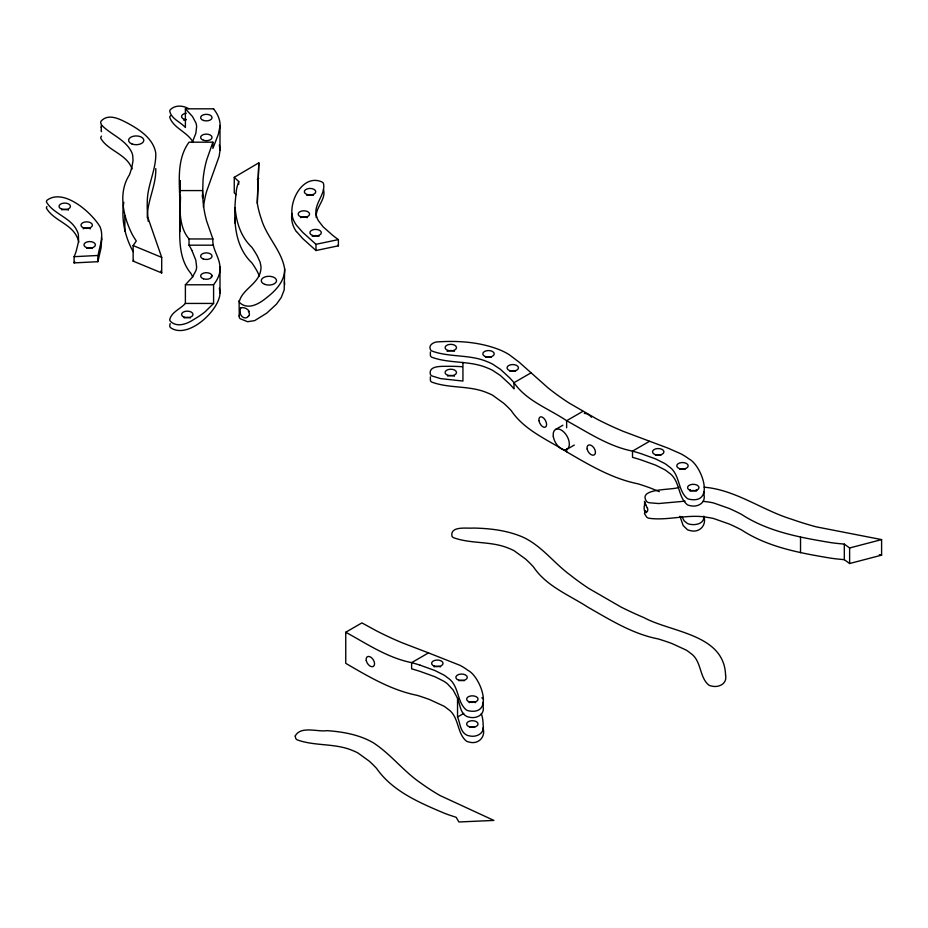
<?xml version="1.0" encoding="UTF-8"?>
<svg xmlns="http://www.w3.org/2000/svg" width="928" height="928" viewBox="0 0 928 928"><rect width="100%" height="100%" fill="white"/><g stroke="black" fill="none" stroke-linecap="round" stroke-linejoin="round"><path stroke-width="1.39" d="M179.672 214.391C180.067 234.366 177.167 257.079 190.948 273.435A194.138 112.091 0 0 1 192.734 277.078M179.672 196.794L179.684 194.729L179.719 214.02M202.536 198.058L202.582 194.729L202.71 198.024M179.707 216.085C181.47 191.562 173.71 163.212 189.034 142.181L212.895 142.181L212.895 148.41L218.242 134.606L219.936 126.73M179.707 216.34L179.707 217.222L179.672 215.621M179.672 221.676L180.542 196.852M259.469 275.987L257.392 271.718A189.509 109.411 0 0 0 251.894 262.902C232.406 244.192 233.415 214.229 236.547 189.266A137.274 79.251 0 0 1 237.429 185.612L238.716 181.517L234.262 177.318L258.831 162.829L257.358 203.383M235.097 223.207L235.213 217.802M258.831 162.829L257.218 202.664A245.885 141.961 0 0 0 261.232 218.614C266.313 236.675 281.706 250.409 284.676 269.039C284.85 281.126 275.697 290.65 266.754 297.586C259.759 303.421 248.75 310.207 240.248 303.201A8.433 4.86 0 0 1 239.273 301.728C242.08 289.292 259.005 283.759 260.78 269.99A43.813 25.3 0 0 0 260.965 266.417L260.095 262.125L257.392 256.163A189.509 109.411 0 0 0 251.894 247.347C240.932 237 236.338 222.488 235.097 207.663M284.676 269.039L284.177 290L281.23 297.528L276.428 304.222L266.754 313.13L254.69 320.612L247.579 321.714L240.248 318.756A8.433 4.86 0 0 1 239.273 317.283L239.088 300.556M219.994 268.099L219.994 292.981C219.866 309.871 187.92 340.112 170.45 327.584A8.433 4.86 0 0 1 169.708 326.064L170.149 323.594M316.193 217.5C315.23 207.408 326.679 198.998 323.385 189.382M420.117 665.179L434.814 670.48L443.851 675.016A43.813 25.3 0 0 1 447.679 677.823C459.406 685.235 456.518 702.171 466.552 710.117A8.433 4.86 0 0 0 468.942 710.894C494.821 715.534 480.472 676.384 467.921 670.364A62.721 36.215 0 0 0 460.021 665.341L428.504 652.894L411.626 662.638L411.626 668.856A144.06 83.172 0 0 1 420.117 671.408L434.814 676.698L443.851 681.245A43.813 25.3 0 0 1 447.679 684.04L453.166 690.038L457.539 698.332L457.539 716.996C460.218 723.016 460.01 731.566 466.552 735.011A8.433 4.86 0 0 0 468.942 735.776C476.041 737.772 484.984 733.665 483.128 725.035A108.82 62.826 0 0 0 481.748 714.896L481.33 713.597M147.285 217.755C147.146 200.866 156.368 185.368 155.765 168.548M219.994 125.489L219.994 150.382L219.159 156.275L206.526 191.632A324.881 187.572 0 0 0 203.418 207.304M239.088 316.112L240.097 313.304M180.322 231.501L180.078 220.249L179.997 223.602M644.774 505.064L644.705 505.644M703.9 516.328C704.259 523.856 695.582 525.492 689.84 524.262A8.433 4.86 0 0 1 687.439 523.485L684.156 520.886L681.941 516.56M101.024 127.264L101.512 125.06L100.676 122.554A8.433 4.86 0 0 1 101.187 121C108.901 112.671 121.023 119.747 128.98 123.888C140.511 130.314 153.375 139.026 155.765 152.992C156.368 169.812 147.146 185.31 147.285 202.2A245.885 141.961 0 0 0 148.144 218.324L148.144 221.154M180.252 180.705L180.055 192.026L180.322 180.693M123.807 202.327C121.197 218.219 124.514 234.854 131.811 249.145A137.274 79.251 0 0 0 133.133 251.569M97.881 261.696C97.069 252.114 102.463 243.182 101.616 233.543A62.721 36.215 0 0 0 100.038 226.815C92.116 213.15 63.858 187.514 46.922 200.309A8.433 4.86 0 0 0 46.4 201.863C53.221 214.124 71.004 217.361 77.117 230.968A43.813 25.3 0 0 1 78.381 234.471L78.602 241.384L76.177 251.279A144.06 83.172 0 0 1 74.112 256.685L74.101 262.902L97.881 261.696L101.117 247.683L101.616 239.76M212.895 142.181L206.677 159.976A326.134 188.291 0 0 0 203.081 179.255L202.536 196.794M240.004 308.92L240.7 308.096M430.372 351.956L430.406 355.818A8.433 4.86 0 0 0 431.74 357.199C449.535 363.846 469.939 360.331 487.676 368.091A43.813 25.3 0 0 1 492.536 370.295L500.401 375.515L509.576 383.995A144.06 83.172 0 0 1 513.996 388.902L513.984 382.684A144.06 83.172 0 0 0 509.565 377.777L500.401 369.298L492.536 364.078A43.813 25.3 0 0 0 487.676 361.874C469.939 354.113 449.535 357.628 431.74 350.97A8.433 4.86 0 0 1 430.406 349.589C428.052 344.671 434.559 341.55 438.642 341.829C459.511 340.541 481.087 342.223 500.598 350.181A62.721 36.215 0 0 1 509.298 354.74L519.123 362.175L548.262 388.066A326.134 188.291 0 0 0 569.316 403.158L597.052 419.166A326.134 188.291 0 0 0 623.198 431.334L668.044 448.154L680.908 453.827A62.721 36.215 0 0 1 688.82 458.85C701.371 464.87 715.72 504.02 689.84 499.368A8.433 4.86 0 0 1 687.439 498.603C677.417 490.657 680.305 473.709 668.566 466.308A43.813 25.3 0 0 0 664.738 463.501L655.713 458.954L641.016 453.664A144.06 83.172 0 0 0 632.525 451.112C608.501 446.356 587.795 432.309 566.637 420.72C548.947 408.703 526.466 400.954 513.984 382.684L530.862 372.94M430.372 376.838L430.406 380.7A8.433 4.86 0 0 0 431.74 382.081C449.535 388.728 469.939 385.213 487.676 392.973A43.813 25.3 0 0 1 492.536 395.189L503.834 403.355A194.138 112.091 0 0 1 511.235 410.617C524.39 430.256 547.288 439.57 566.637 451.82C589.222 464.974 612.097 478.651 638 483.824A194.138 112.091 0 0 1 650.586 488.093L659.298 491.643M192.235 142.46L195.82 133.388L196.643 126.486A43.813 25.3 0 0 0 195.924 122.948L192.456 116.464L185.391 108.82L185.391 127.472C180.519 121.951 171.17 118.796 169.708 111.07A8.433 4.86 0 0 1 170.45 109.55C175.276 104.818 183.06 105.409 188.558 108.634M249.04 315.497L248.379 316.471M647.118 511.467L646.282 512.36M148.144 218.324L161.704 257.381L161.704 272.936L133.145 261.128L133.145 245.572L136.277 241.002L133.783 237.104A137.274 79.251 0 0 1 131.811 233.589C123.053 215.679 117.972 192.583 129.433 174.835A189.509 109.411 0 0 0 132.194 165.613L133.052 160.335L132.658 155.162A43.813 25.3 0 0 0 131.393 151.658C125.013 139.258 110.745 134.595 101.488 125.002M133.145 261.128L133.736 260.269M101.535 136.091L101.187 136.555A8.433 4.86 0 0 0 100.676 138.11C107.486 150.371 125.28 153.596 131.393 167.214A43.813 25.3 0 0 1 132.136 168.977M213.591 303.433L205.076 311.831A108.82 62.826 0 0 1 193.639 319.557C187.062 323.965 177.039 327.793 170.45 321.366A8.433 4.86 0 0 1 169.708 319.847C171.17 312.121 180.519 308.966 185.391 303.433L213.591 303.433L213.591 284.78L185.391 284.78L185.391 303.433M645.54 510.493L644.45 513.602L646.77 517.221A8.433 4.86 0 0 0 648.846 518.253C668.357 520.956 688.205 513.648 707.867 517.453A43.813 25.3 0 0 1 713.736 518.566L729.199 524.007A189.509 109.411 0 0 1 741.669 530.004C768.129 547.334 800.238 553.053 830.966 558.204A137.274 79.251 0 0 0 837.218 558.981L844.318 559.677L849.619 563.528L881.6 555.153L881.6 539.597L816.234 526.849A245.885 141.961 0 0 1 791.619 519.216C761.9 510.098 735.742 489.845 704.132 487.177M185.391 284.78L192.456 277.124L195.924 270.64A43.813 25.3 0 0 0 196.643 267.102L195.82 260.2L191.91 250.456M257.3 179.29L258.831 178.385M582.807 411.382L566.637 420.72L566.637 427.785M555.536 429.478L562.89 425.244M566.973 449.28L574.316 445.034M649.391 441.368L632.513 451.112L632.513 457.342A144.06 83.172 0 0 1 641.016 459.894L655.713 465.183L664.738 469.719A43.813 25.3 0 0 1 668.566 472.526C680.305 479.938 677.417 496.874 687.439 504.82A8.433 4.86 0 0 0 689.84 505.598C696.94 507.581 705.883 503.475 704.027 494.856A108.82 62.826 0 0 0 703.911 491.852M482.978 727.854C486.063 737.215 478.001 744.882 468.942 741.994A8.433 4.86 0 0 1 466.552 741.228C456.518 733.282 459.406 716.335 447.679 708.934A43.813 25.3 0 0 0 443.851 706.127L429.687 699.596A194.138 112.091 0 0 0 417.113 695.327C391.198 690.177 368.335 676.477 345.75 663.346L345.75 632.235L361.908 622.908L376.165 630.692A326.134 188.291 0 0 0 402.311 642.849L428.504 652.894M457.539 716.996L463.768 713.4M703.076 501.34L707.867 501.897A43.813 25.3 0 0 1 713.736 503.011L729.199 508.463A189.509 109.411 0 0 1 741.669 514.46C768.129 531.779 800.238 537.498 830.966 542.648A137.274 79.251 0 0 0 837.218 543.425L844.318 544.121L849.619 547.972L881.6 539.597M338.395 239.598A144.06 83.172 0 0 1 332.572 235.213L323.118 226.826L318.258 220.504A43.813 25.3 0 0 1 316.842 217.036C312.144 204.81 326.436 194.462 323.385 183.152A8.433 4.86 0 0 0 321.772 181.876C302.331 173.374 287.471 203.209 293.028 218.857A62.721 36.215 0 0 0 296.519 225.33L302.772 232.394L315.972 244.308L338.395 239.598L338.395 245.816L315.972 250.525L302.772 238.612L296.519 231.559M678.89 487.328C673.508 490.344 636.62 487.722 646.77 501.665A8.433 4.86 0 0 0 648.846 502.698L658.648 503.544L685.119 501.166M74.101 256.685L97.881 255.478M185.391 108.82L213.591 108.82M212.895 238.96L206.677 221.166A326.134 188.291 0 0 1 203.081 201.898L202.536 190.576L179.672 190.576C180.426 206.77 177.805 225.678 189.034 238.96L212.895 238.96C211.897 248.855 219.553 257.01 219.936 266.858M189.034 238.96L189.034 245.178L212.895 245.178M879.303 554.735L881.6 555.153M133.145 245.572L161.704 257.381M345.75 632.235C366.896 643.835 387.614 657.859 411.626 662.638A144.06 83.172 0 0 1 420.117 665.19M101.512 131.637L101.024 130.86M236.211 194.706L234.262 192.873L234.262 177.318M248.379 311.588L249.04 312.62A4.86 4.014 9.5 0 1 249.11 315.52M193.117 142.297C187.584 132.02 173.385 128.192 169.708 117.288A8.433 4.86 0 0 1 170.45 115.768M645.934 505.018L644.589 501.862M646.05 505.273L647.118 507.871M160.927 270.906L161.704 272.936M457.539 698.332C460.218 704.352 460.01 712.901 466.552 716.346A8.433 4.86 0 0 0 468.942 717.112C476.041 719.107 484.984 715.001 483.128 706.37A108.82 62.826 0 0 0 482.908 702.276M679.922 516.258L683.17 525.55L687.439 529.714A8.433 4.86 0 0 0 689.84 530.48C698.9 533.368 706.962 525.7 703.876 516.328M644.774 502.187L644.415 501.282M240.004 312.516L240.7 314.662A5.696 4.454 71 0 0 248.275 316.367M219.356 288.086L219.994 292.981M180.252 231.524L179.997 223.857M219.368 144.838L219.994 150.382M78.694 242.417L78.381 240.688A43.813 25.3 0 0 0 77.128 237.197C71.004 223.578 53.221 220.342 46.4 208.092A8.433 4.86 0 0 1 46.922 206.538M284.386 281.787L284.676 284.594M849.619 547.972L849.619 563.528M844.318 544.121L844.318 559.677M800.528 537.138L800.528 552.694M566.637 449.001L566.637 451.82M462.933 362.396L462.933 381.06L440.452 378.578L431.74 375.863A8.433 4.86 0 0 1 430.406 374.471C428.075 364.832 443.387 366.583 449.013 366.282A108.82 62.826 0 0 1 462.214 366.734M315.972 244.308L315.972 250.525M238.716 181.517L238.716 184.347M124.851 215.621L124.851 231.165M584.315 413.401A11.426 6.6 60 0 1 591.554 417.275M689.55 489.972A7.621 4.396 0 0 1 690.223 489.775M696.278 489.775A7.621 4.396 0 0 1 696.951 489.972M647.442 507.883A5.116 3.097 57.5 0 1 647.222 511.583M646.271 512.674A5.696 2.308 -86 0 1 644.194 506.317M644.589 502.721A4.86 0.928 -80.2 0 1 644.415 505.331M679.702 469.162A5.719 3.294 0 0 1 685.247 469.162M655.458 455.161A5.719 3.294 0 0 1 661.003 455.161M690.014 491.098A5.719 3.294 0 0 1 696.487 491.098M485.75 357.176A5.719 3.294 0 0 1 491.295 357.176M509.994 371.177A5.719 3.294 0 0 1 515.539 371.177M447.145 351.306A5.719 3.294 0 0 1 454.465 351.306M447.563 376.002A5.719 3.294 0 0 1 454.465 376.188M482.073 697.508A108.82 62.826 0 0 1 482.351 698.749M458.803 680.676A5.719 3.294 0 0 1 464.36 680.676M434.095 666.849A5.719 3.294 0 0 1 440.58 666.849M469.116 702.612A5.719 3.294 0 0 1 475.6 702.612M470.09 727.192A5.719 3.294 0 0 1 474.626 727.192M213.498 108.843A67.5 38.976 0 0 1 220.122 126.742M183.698 120.141A5.719 3.294 0 0 1 186.261 119.457M186.261 119.724A5.719 3.294 0 0 1 181.586 116.476A5.719 3.294 0 0 1 186.261 113.239M220.122 266.846A67.5 38.976 0 0 1 213.498 284.745M189.034 245.178A144.06 83.172 0 0 1 191.91 250.456M211.967 275.442A5.719 3.294 0 0 1 211.132 276.648M184.173 317.898A5.719 3.294 0 0 1 190.426 317.898M240.364 312.62A5.116 1.578 76.7 0 1 240.213 309.337M240.642 308.038A5.696 3.596 29.6 0 1 249.33 311.53M338.395 245.816A144.06 83.172 0 0 1 337.653 245.294M296.345 231.594A67.5 38.976 0 0 1 291.972 213.475M300.533 217.628A5.719 3.294 0 0 1 307.307 217.662M312.249 236.234A5.719 3.294 0 0 1 319.035 236.257M306.704 195.263A5.719 3.294 0 0 1 313.478 195.298M101.28 130.024A5.116 0.882 -82.9 0 1 101.396 127.055M74.681 261.58A144.06 83.172 0 0 1 74.112 262.902M101.43 237.359A67.5 38.976 0 0 1 101.802 239.749M83.172 228.764A5.719 3.294 0 0 1 90.376 228.833M86.64 248.286A5.719 3.294 0 0 1 92.394 248.17M61.689 209.809A5.719 3.294 0 0 1 68.417 210.064M725.58 675.271C727.424 683.89 718.492 687.996 711.382 686.001A8.433 4.86 0 0 1 708.992 685.235C698.958 677.289 701.858 660.342 690.119 652.941A43.813 25.3 0 0 0 686.291 650.134L672.139 643.614A189.509 109.411 0 0 0 658.114 638.905C632.664 633.986 610.427 619.997 588.19 607.353C569.34 595.115 546.418 586.334 533.53 566.985A189.509 109.411 0 0 0 525.376 558.888L514.089 550.71A43.813 25.3 0 0 0 509.228 548.506C491.492 540.757 471.099 544.214 453.293 537.602A8.433 4.86 0 0 1 451.959 536.222C449.918 525.526 467.283 528.693 473.384 528.055C489.938 528.38 506.781 530.34 522.151 536.813C541.302 545.246 553.784 563.052 570.384 575.151A324.881 187.572 0 0 0 588.735 588.398L621.018 607.04A324.881 187.572 0 0 0 643.962 617.63C671.57 632.583 724.362 634.056 725.58 675.271M295.22 735.974L295.719 738.41A8.433 4.86 0 0 0 297.041 739.79C314.847 746.402 335.24 742.934 352.988 750.694A43.813 25.3 0 0 1 357.837 752.898L369.147 761.076A194.138 112.091 0 0 1 376.536 768.338C392.416 791.282 419.584 802.743 444.512 813.288A137.274 79.251 0 0 0 449.929 815.26L456.193 817.313L458.884 821.976L493.905 820.422L440.034 795.54A245.885 141.961 0 0 1 421.428 783.51C403.796 771.713 390.932 754.151 373.137 742.667C359.148 734.616 342.884 731.786 326.981 730.638C317.55 732.18 300.846 725.534 295.22 735.974M553.32 436.566A11.426 6.6 60 0 0 566.544 449.488A11.426 6.6 60 0 0 563.899 432.088A11.426 6.6 60 0 0 553.32 436.566M679.621 468.675A5.719 3.294 0 0 0 688.193 465.821A5.719 3.294 0 0 0 679.621 462.968A5.719 3.294 0 0 0 679.621 468.675M655.377 454.685A5.719 3.294 0 0 0 663.949 451.82A5.719 3.294 0 0 0 655.377 448.966A5.719 3.294 0 0 0 655.377 454.685M690.397 490.448A5.719 3.294 0 0 0 698.97 487.594A5.719 3.294 0 0 0 690.397 484.741A5.719 3.294 0 0 0 690.397 490.448M485.17 356.514A5.719 3.294 0 0 0 494.206 354.183A5.719 3.294 0 0 0 486.191 350.83A5.719 3.294 0 0 0 485.17 356.514M509.901 370.69A5.719 3.294 0 0 0 518.474 367.836A5.719 3.294 0 0 0 509.901 364.982A5.719 3.294 0 0 0 509.901 370.69M447.946 350.471A5.719 3.294 0 0 0 456.518 347.617A5.719 3.294 0 0 0 447.946 344.764A5.719 3.294 0 0 0 447.946 350.471M538.994 420.72A5.719 3.144 62.2 0 0 545.374 427.147A5.719 3.144 62.2 0 0 543.901 418.331A5.719 3.144 62.2 0 0 538.994 420.72M447.946 375.364A5.719 3.294 0 0 0 456.518 372.499A5.719 3.294 0 0 0 447.946 369.646A5.719 3.294 0 0 0 447.946 375.364M587.146 449.059A5.719 3.445 57.7 0 0 594.198 454.952A5.719 3.445 57.7 0 0 592.389 446.171A5.719 3.445 57.7 0 0 587.146 449.059M458.722 680.201A5.719 3.294 0 0 0 467.294 677.336A5.719 3.294 0 0 0 458.722 674.482A5.719 3.294 0 0 0 458.722 680.201M434.478 666.2A5.719 3.294 0 0 0 443.05 663.346A5.719 3.294 0 0 0 434.478 660.481A5.719 3.294 0 0 0 434.478 666.2M469.498 701.974A5.719 3.294 0 0 0 478.071 699.109A5.719 3.294 0 0 0 469.498 696.255A5.719 3.294 0 0 0 469.498 701.974M366.258 660.574A5.719 3.445 57.7 0 0 373.3 666.478A5.719 3.445 57.7 0 0 371.49 657.685A5.719 3.445 57.7 0 0 366.258 660.574M469.498 726.856A5.719 3.294 0 0 0 478.071 724.002A5.719 3.294 0 0 0 469.498 721.137A5.719 3.294 0 0 0 469.498 726.856M203.487 120.466A5.719 3.294 0 0 0 212.06 117.612A5.719 3.294 0 0 0 203.487 114.759A5.719 3.294 0 0 0 203.487 120.466M203.487 140.267A5.719 3.294 0 0 0 212.06 137.402A5.719 3.294 0 0 0 203.487 134.548A5.719 3.294 0 0 0 203.487 140.267M203.487 278.829A5.719 3.294 0 0 0 212.06 275.976A5.719 3.294 0 0 0 203.487 273.122A5.719 3.294 0 0 0 203.487 278.829M203.058 258.877A5.719 3.294 0 0 0 212.036 256.476A5.719 3.294 0 0 0 203.94 253.182A5.719 3.294 0 0 0 203.058 258.877M184.011 317.132A5.719 3.294 0 0 0 192.989 314.731A5.719 3.294 0 0 0 184.892 311.437A5.719 3.294 0 0 0 184.011 317.132M264.851 284.397A7.621 4.396 0 0 0 276.544 280.859A7.621 4.396 0 0 0 265.396 276.776A7.621 4.396 0 0 0 264.851 284.397M300.892 216.885A5.719 3.294 0 0 0 309.592 214.171A5.719 3.294 0 0 0 301.171 211.178A5.719 3.294 0 0 0 300.892 216.885M312.62 235.492A5.719 3.294 0 0 0 321.32 232.777A5.719 3.294 0 0 0 312.887 229.784A5.719 3.294 0 0 0 312.62 235.492M307.064 194.532A5.719 3.294 0 0 0 315.764 191.806A5.719 3.294 0 0 0 307.342 188.813A5.719 3.294 0 0 0 307.064 194.532M131.892 143.944A7.621 4.396 0 0 0 143.805 140.662A7.621 4.396 0 0 0 132.936 136.346A7.621 4.396 0 0 0 131.892 143.944M83.833 227.986A5.719 3.294 0 0 0 92.417 225.144A5.719 3.294 0 0 0 83.856 222.268A5.719 3.294 0 0 0 83.833 227.986M86.826 247.706A5.719 3.294 0 0 0 95.41 244.864A5.719 3.294 0 0 0 86.849 241.988A5.719 3.294 0 0 0 86.826 247.706M61.874 209.229A5.719 3.294 0 0 0 70.458 206.387A5.719 3.294 0 0 0 61.898 203.51A5.719 3.294 0 0 0 61.874 209.229"/></g></svg>
